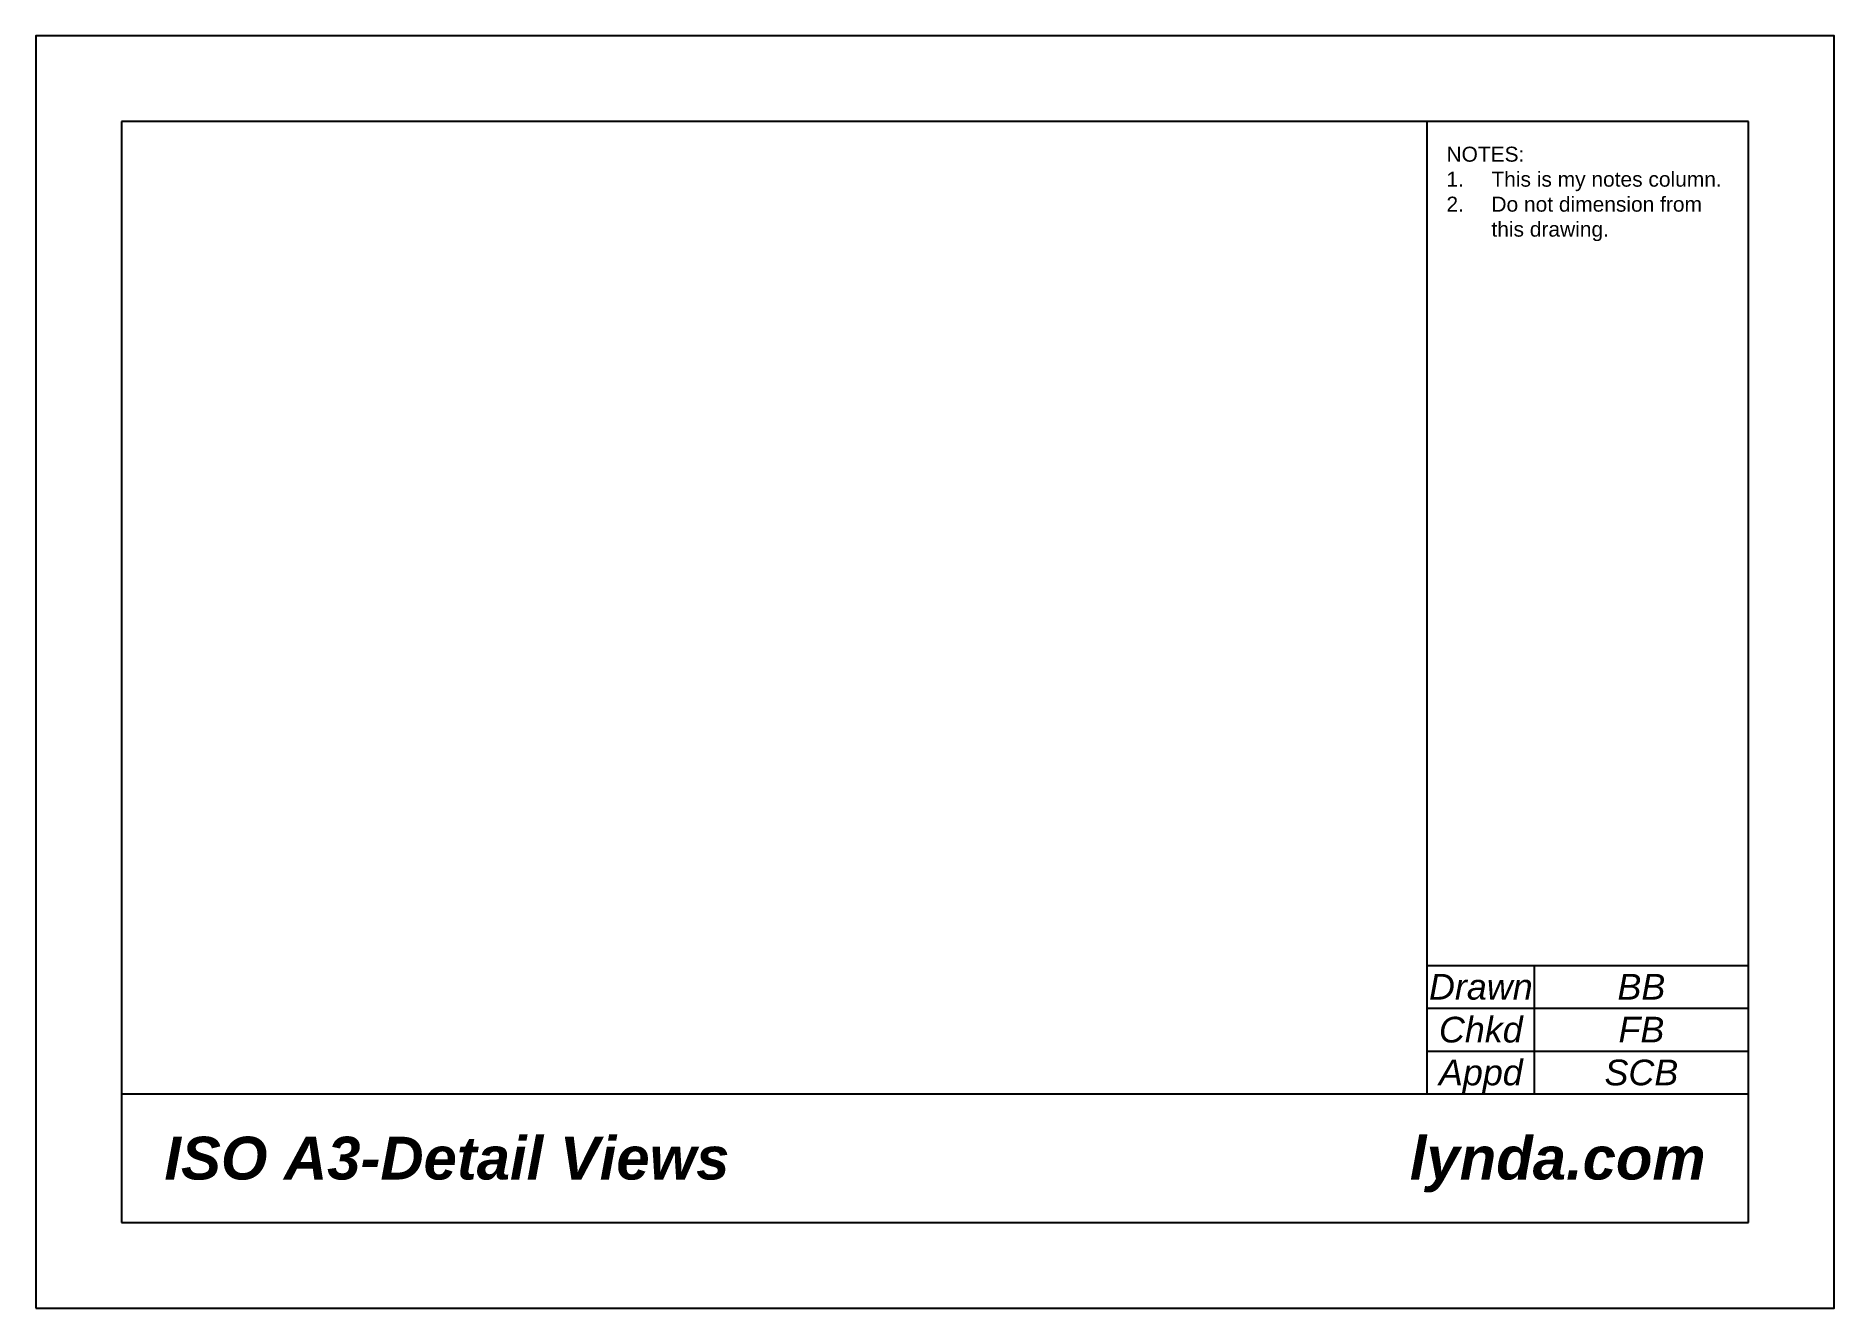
# Paper-space layout 'ISO A3-Plan View' of a CAD drawing. Header units: millimetres. Extents: x 0 to 420, y 0 to 297.
import ezdxf
from ezdxf.enums import TextEntityAlignment as Align

# ---------------------------------------------------------------- set-up
doc = ezdxf.new("R2010")
doc.units = ezdxf.units.MM
doc.layers.add('TITLE_Text', color=1, linetype='Continuous')
doc.layers.add('TITLE_Titleblock', color=30, linetype='Continuous')
doc.styles.add('Notes_LAYOUT_3.5mm', font='arial.ttf', dxfattribs={"height": 3.5})
doc.styles.add('Title_LAYOUT_10mm', font='arialbi.ttf', dxfattribs={"height": 10})
doc.styles.add('TitleAtt_LAYOUT_6mm', font='ariali.ttf', dxfattribs={"height": 6})

# ---------------------------------------------------------------- blocks, each defined once
blk = doc.blocks.new('ISO A3 Titleblock')
at = {"layer": 'TITLE_Titleblock'}
for p, q in [((400, 277), (20, 277)), ((20, 277), (20, 20)), ((325, 50), (325, 277)), ((400, 20), (400, 277)), ((325, 80), (400, 80)), ((350, 50), (350, 80)), ((325, 70), (400, 70)), ((325, 60), (400, 60)), ((20, 50), (400, 50)), ((20, 20), (400, 20))]:
    blk.add_line(p, q, dxfattribs=at)
blk.add_lwpolyline([(0, 0), (420, 0), (420, 297), (0, 297)], close=True, dxfattribs=at)
at = {"layer": 'TITLE_Text', "style": 'TitleAtt_LAYOUT_6mm'}
for s, p in [('Drawn', (337.5, 75)), ('Chkd', (337.5, 65)), ('Appd', (337.5, 55))]:
    blk.add_text(s, height=6, dxfattribs=at).set_placement(p, align=Align.MIDDLE_CENTER)
for tag, p in [('DRAWNBY', (375, 75)), ('CHKDBY', (375, 65)), ('APPDBY', (375, 55))]:
    blk.add_attdef(tag, text='', height=6, dxfattribs=at).set_placement(p, align=Align.MIDDLE_CENTER)
at = {"layer": 'TITLE_Titleblock', "style": 'Title_LAYOUT_10mm'}
blk.add_text('ISO A3-Detail Views', height=10, dxfattribs=at).set_placement((30, 30))
blk.add_text('lynda.com', height=10, dxfattribs=at).set_placement((390, 30), align=Align.RIGHT)
at = {"layer": 'TITLE_Titleblock', "insert": (329.47, 271.15), "char_height": 3.5, "attachment_point": 1, "style": 'Notes_LAYOUT_3.5mm'}
blk.add_mtext_dynamic_manual_height_columns('NOTES:\\P\\pi-10.5,l10.5,t10.5;1.^IThis is my notes column.\\P2.^IDo not dimension from this drawing.', width=64.3649, gutter_width=17.5, heights=[0], dxfattribs=at)

psp = doc.layouts.new('ISO A3-Plan View')

# ---------------------------------------------------------------- block references
at = {"layer": 'TITLE_Titleblock'}
psp.add_blockref('ISO A3 Titleblock', (0, 0), dxfattribs=at).add_auto_attribs({'APPDBY': 'SCB', 'CHKDBY': 'FB', 'DRAWNBY': 'BB'})

doc.saveas('drawing.dxf')
